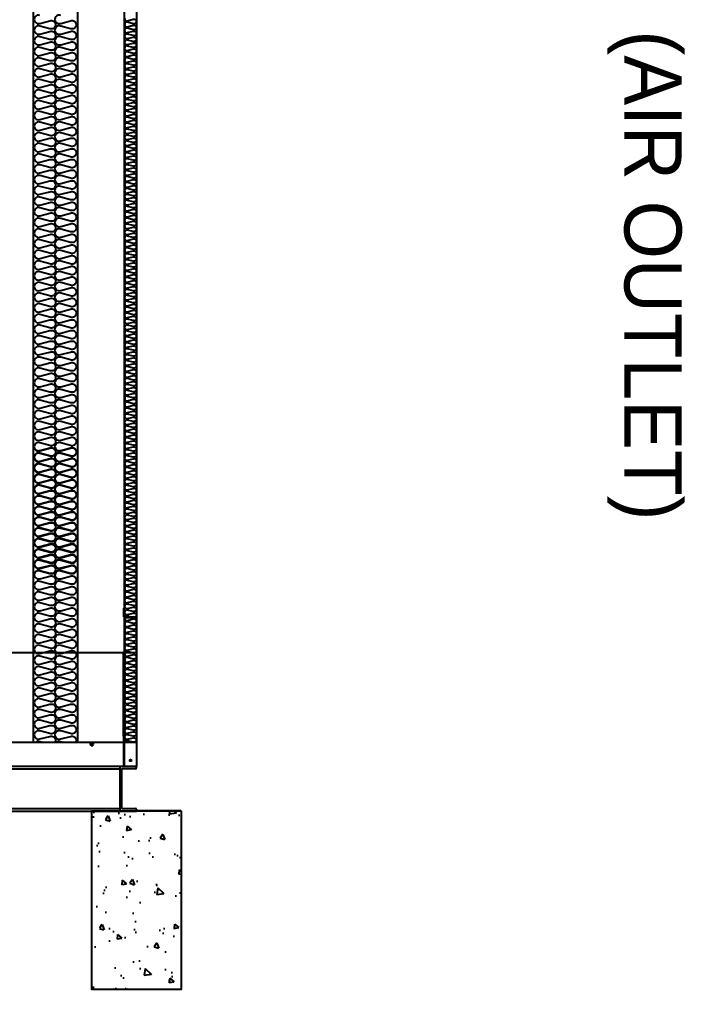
# Model space of a CAD drawing. Header units: millimetres. Extents: x 1723 to 33835, y 1764 to 24472.
# Drawn here: x 8941 to 11176, y 8821 to 12081 of the extents above; entities that cross this region are included whole.
import ezdxf
from ezdxf.enums import TextEntityAlignment as Align

# ---------------------------------------------------------------- set-up
doc = ezdxf.new("R2010")
doc.units = ezdxf.units.MM
doc.linetypes.add('CENTER', pattern=[2, 1.25, -0.25, 0.25, -0.25])
doc.linetypes.add('HIDDEN', pattern=[0.375, 0.25, -0.125])
for name, color, linetype in [('center', 1, 'CENTER'), ('SMS', 220, 'Continuous'), ('냉각탑', 4, 'Continuous'), ('냉각탑_text', 3, 'Continuous'), ('냉각탑_찬넬방진', 1, 'Continuous')]:
    doc.layers.add(name, color=color, linetype=linetype)
doc.styles.add('돋움', font='Dotum.ttf')

# ---------------------------------------------------------------- blocks, each defined once
blk = doc.blocks.new('3')
at = {"color": 7}
for p, q in [((9292.4, 13171.5), (9292.4, 9651.5)), ((9334.4, 13171.5), (9334.4, 9571.5)), ((8986.4, 13129.5), (8986.4, 9651.5)), ((9136.4, 13129.5), (9136.4, 9651.5)), ((9334.4, 9651.5), (5134.4, 9651.5))]:
    blk.add_line(p, q, dxfattribs=at)
for p, q in [((9334.4, 13171.5), (9334.4, 9571.5)), ((9292.4, 12779.5), (9292.4, 10073.5)), ((9334.4, 12779.5), (9334.4, 10073.5)), ((9290.4, 10103.5), (9290.4, 10073.5)), ((9292.4, 10073.5), (9334.4, 10073.5)), ((9292.4, 10071.5), (9334.4, 10071.5)), ((9292.4, 10071.5), (9292.4, 9571.5)), ((9334.4, 10071.5), (9334.4, 9773.5)), ((9334.4, 10071.5), (9334.4, 9571.5)), ((5178.4, 9954.5), (9334.4, 9954.5)), ((9290.4, 9673.5), (9290.4, 9954.5)), ((9290.4, 9671.5), (9290.4, 9571.5)), ((9334.4, 9571.5), (5134.4, 9571.5)), ((9334.4, 9571.5), (5178.4, 9571.5)), ((9334.4, 9571.5), (7235.4, 9571.5)), ((9334.4, 9571.5), (9292.4, 9571.5)), ((9334.4, 9571.5), (9292.4, 9571.5))]:
    blk.add_line(p, q)
at = {"ltscale": 500}
blk.add_line((9384.4, 9421.5), (9334.4, 9421.5), dxfattribs=at)
at = {"ltscale": 500, "elevation": 0}
blk.add_lwpolyline([(5134.4, 13171.5), (9334.4, 13171.5), (9334.4, 9571.5), (5134.4, 9571.5)], close=True, dxfattribs=at)
for centre, radius in [((9184.4, 9646.5), 4.5), ((9314.4, 9591.5), 3)]:
    blk.add_circle(centre, radius)
at = {"layer": 'center'}
blk.add_line((9184.4, 9655), (9184.4, 9638), dxfattribs=at)
at = {"layer": 'SMS', "color": 5, "elevation": 0}
for points in [[(9293.5, 12084.2, 0.524856), (9304.3, 12076.7), (9322.6, 12081.6, -1.449198), (9322.6, 12066.7), (9304.3, 12071.7, 0.524856), (9293.5, 12064.2, 0.524856), (9304.3, 12056.8), (9322.6, 12061.7, -1.449198), (9322.6, 12046.8), (9304.3, 12051.7, 0.524856), (9293.5, 12044.3, 0.524856), (9304.3, 12036.8), (9322.6, 12041.7, -1.449198), (9322.6, 12026.8), (9304.3, 12031.8, 0.524856), (9293.5, 12024.3, 0.524856), (9304.3, 12016.9), (9322.6, 12021.8, -1.449198), (9322.6, 12006.9), (9304.3, 12011.8, 0.524856), (9293.5, 12004.4, 0.417249), (9301.6, 11996.4)], [(9009.8, 12095, 1.449198), (9009.8, 12068.1), (9042.7, 12077, -0.524856), (9062.2, 12063.6, -0.524856), (9042.7, 12050.2), (9009.8, 12059.1, 1.449198), (9009.8, 12032.2), (9042.7, 12041.1, -0.524856), (9062.2, 12027.7, -0.524856), (9042.7, 12014.3), (9009.8, 12023.2, 1.449198), (9009.8, 11996.3), (9042.7, 12005.2, -0.524856), (9062.2, 11991.8, -0.524856), (9042.7, 11978.3), (9009.8, 11987.3, 1.449198), (9009.8, 11960.4), (9042.7, 11969.3, -0.524856), (9062.2, 11955.9, -0.524856), (9042.7, 11942.4), (9009.8, 11951.3, 1.449198), (9009.8, 11924.5), (9042.7, 11933.4, -0.524856), (9062.2, 11920, -0.524856), (9042.7, 11906.5), (9009.8, 11915.4, 1.449198), (9009.8, 11888.6), (9042.7, 11897.5, -0.524856), (9062.2, 11884, -0.524856), (9042.7, 11870.6), (9009.8, 11879.5, 1.449198), (9009.8, 11852.7), (9042.7, 11861.6, -0.524856), (9062.2, 11848.1, -0.524856), (9042.7, 11834.7), (9009.8, 11843.6, 1.449198), (9009.8, 11816.8), (9042.7, 11825.7, -0.524856), (9062.2, 11812.2, -0.524856), (9042.7, 11798.8), (9009.8, 11807.7, 1.449198), (9009.8, 11780.8), (9042.7, 11789.7, -0.524856), (9062.2, 11776.3, -0.524856), (9042.7, 11762.9), (9009.8, 11771.8, 1.449198), (9009.8, 11744.9), (9042.7, 11753.8, -0.524856), (9062.2, 11740.4, -0.524856), (9042.7, 11727), (9009.8, 11735.9, 1.449198), (9009.8, 11709), (9042.7, 11717.9, -0.524856), (9062.2, 11704.5, -0.524856), (9042.7, 11691.1), (9009.8, 11700, 1.449198), (9009.8, 11673.1), (9042.7, 11682, -0.524856), (9062.2, 11668.6, -0.524856), (9042.7, 11655.2), (9009.8, 11664.1, 1.449198), (9009.8, 11637.2), (9042.7, 11646.1, -0.524856), (9062.2, 11632.7, -0.524856), (9042.7, 11619.2), (9009.8, 11628.2, 1.449198), (9009.8, 11601.3), (9042.7, 11610.2, -0.524856), (9062.2, 11596.8, -0.524856), (9042.7, 11583.3), (9009.8, 11592.2, 1.449198), (9009.8, 11565.4), (9042.7, 11574.3, -0.524856), (9062.2, 11560.9, -0.524856), (9042.7, 11547.4), (9009.8, 11556.3, 1.449198), (9009.8, 11529.5), (9042.7, 11538.4, -0.524856), (9062.2, 11524.9, -0.524856), (9042.7, 11511.5), (9009.8, 11520.4, 1.449198), (9009.8, 11493.6), (9042.7, 11502.5, -0.524856), (9062.2, 11489, -0.524856), (9042.7, 11475.6), (9009.8, 11484.5, 1.449198), (9009.8, 11457.7), (9042.7, 11466.6, -0.524856), (9062.2, 11453.1, -0.524856), (9042.7, 11439.7), (9009.8, 11448.6, 1.449198), (9009.8, 11421.7), (9042.7, 11430.6, -0.524856), (9062.2, 11417.2, -0.524856), (9042.7, 11403.8), (9009.8, 11412.7, 1.449198), (9009.8, 11385.8), (9042.7, 11394.7, -0.524856), (9062.2, 11381.3, -0.524856), (9042.7, 11367.9), (9009.8, 11376.8, 1.449198), (9009.8, 11349.9), (9042.7, 11358.8, -0.524856), (9062.2, 11345.4, -0.524856), (9042.7, 11332), (9009.8, 11340.9, 1.449198), (9009.8, 11314), (9042.7, 11322.9, -0.524856), (9062.2, 11309.5, -0.524856), (9042.7, 11296.1), (9009.8, 11305, 1.449198), (9009.8, 11278.1), (9042.7, 11287, -0.524856), (9062.2, 11273.6, -0.417249), (9047.7, 11259.2)], [(9079.5, 12095, 1.449198), (9079.5, 12068.1), (9112.4, 12077, -0.524856), (9131.8, 12063.6, -0.524856), (9112.4, 12050.2), (9079.5, 12059.1, 1.449198), (9079.5, 12032.2), (9112.4, 12041.1, -0.524856), (9131.8, 12027.7, -0.524856), (9112.4, 12014.3), (9079.5, 12023.2, 1.449198), (9079.5, 11996.3), (9112.4, 12005.2, -0.524856), (9131.8, 11991.8, -0.524856), (9112.4, 11978.3), (9079.5, 11987.3, 1.449198), (9079.5, 11960.4), (9112.4, 11969.3, -0.524856), (9131.8, 11955.9, -0.524856), (9112.4, 11942.4), (9079.5, 11951.3, 1.449198), (9079.5, 11924.5), (9112.4, 11933.4, -0.524856), (9131.8, 11920, -0.524856), (9112.4, 11906.5), (9079.5, 11915.4, 1.449198), (9079.5, 11888.6), (9112.4, 11897.5, -0.524856), (9131.8, 11884, -0.524856), (9112.4, 11870.6), (9079.5, 11879.5, 1.449198), (9079.5, 11852.7), (9112.4, 11861.6, -0.524856), (9131.8, 11848.1, -0.524856), (9112.4, 11834.7), (9079.5, 11843.6, 1.449198), (9079.5, 11816.8), (9112.4, 11825.7, -0.524856), (9131.8, 11812.2, -0.524856), (9112.4, 11798.8), (9079.5, 11807.7, 1.449198), (9079.5, 11780.8), (9112.4, 11789.7, -0.524856), (9131.8, 11776.3, -0.524856), (9112.4, 11762.9), (9079.5, 11771.8, 1.449198), (9079.5, 11744.9), (9112.4, 11753.8, -0.524856), (9131.8, 11740.4, -0.524856), (9112.4, 11727), (9079.5, 11735.9, 1.449198), (9079.5, 11709), (9112.4, 11717.9, -0.524856), (9131.8, 11704.5, -0.524856), (9112.4, 11691.1), (9079.5, 11700, 1.449198), (9079.5, 11673.1), (9112.4, 11682, -0.524856), (9131.8, 11668.6, -0.524856), (9112.4, 11655.2), (9079.5, 11664.1, 1.449198), (9079.5, 11637.2), (9112.4, 11646.1, -0.524856), (9131.8, 11632.7, -0.524856), (9112.4, 11619.2), (9079.5, 11628.2, 1.449198), (9079.5, 11601.3), (9112.4, 11610.2, -0.524856), (9131.8, 11596.8, -0.524856), (9112.4, 11583.3), (9079.5, 11592.2, 1.449198), (9079.5, 11565.4), (9112.4, 11574.3, -0.524856), (9131.8, 11560.9, -0.524856), (9112.4, 11547.4), (9079.5, 11556.3, 1.449198), (9079.5, 11529.5), (9112.4, 11538.4, -0.524856), (9131.8, 11524.9, -0.524856), (9112.4, 11511.5), (9079.5, 11520.4, 1.449198), (9079.5, 11493.6), (9112.4, 11502.5, -0.524856), (9131.8, 11489, -0.524856), (9112.4, 11475.6), (9079.5, 11484.5, 1.449198), (9079.5, 11457.7), (9112.4, 11466.6, -0.524856), (9131.8, 11453.1, -0.524856), (9112.4, 11439.7), (9079.5, 11448.6, 1.449198), (9079.5, 11421.7), (9112.4, 11430.6, -0.524856), (9131.8, 11417.2, -0.524856), (9112.4, 11403.8), (9079.5, 11412.7, 1.449198), (9079.5, 11385.8), (9112.4, 11394.7, -0.524856), (9131.8, 11381.3, -0.524856), (9112.4, 11367.9), (9079.5, 11376.8, 1.449198), (9079.5, 11349.9), (9112.4, 11358.8, -0.524856), (9131.8, 11345.4, -0.524856), (9112.4, 11332), (9079.5, 11340.9, 1.449198), (9079.5, 11314), (9112.4, 11322.9, -0.524856), (9131.8, 11309.5, -0.524856), (9112.4, 11296.1), (9079.5, 11305, 1.449198), (9079.5, 11278.1), (9112.4, 11287, -0.524856), (9131.8, 11273.6, -0.417249), (9117.3, 11259.2)], [(9333.2, 12012.3, -0.446849), (9322.6, 12006.9), (9304.3, 12011.8, 0.524856), (9293.5, 12004.4, 0.524856), (9304.3, 11996.9), (9322.6, 12001.8, -1.449198), (9322.6, 11986.9), (9304.3, 11991.9, 0.524856), (9293.5, 11984.4, 0.524856), (9304.3, 11977), (9322.6, 11981.9, -1.449198), (9322.6, 11967), (9304.3, 11971.9, 0.524856), (9293.5, 11964.5, 0.524856), (9304.3, 11957), (9322.6, 11961.9, -1.449198), (9322.6, 11947), (9304.3, 11952, 0.524856), (9293.5, 11944.5, 0.524856), (9304.3, 11937.1), (9322.6, 11942, -1.449198), (9322.6, 11927.1), (9304.3, 11932, 0.524856), (9293.5, 11924.6, 0.524856), (9304.3, 11917.1), (9322.6, 11922, -1.449198), (9322.6, 11907.1), (9304.3, 11912.1, 0.524856), (9293.5, 11904.6, 0.524856), (9304.3, 11897.2), (9322.6, 11902.1, -1.449198), (9322.6, 11887.2), (9304.3, 11892.1, 0.524856), (9293.5, 11884.7, 0.524856), (9304.3, 11877.2), (9322.6, 11882.1, -1.449198), (9322.6, 11867.2), (9304.3, 11872.2, 0.524856), (9293.5, 11864.7, 0.524856), (9304.3, 11857.3), (9322.6, 11862.2, -1.449198), (9322.6, 11847.3), (9304.3, 11852.2, 0.524856), (9293.5, 11844.8, 0.524856), (9304.3, 11837.3), (9322.6, 11842.2, -1.449198), (9322.6, 11827.3), (9304.3, 11832.3, 0.524856), (9293.5, 11824.8, 0.524856), (9304.3, 11817.4), (9322.6, 11822.3, -1.449198), (9322.6, 11807.4), (9304.3, 11812.3, 0.524856), (9293.5, 11804.9, 0.524856), (9304.3, 11797.4), (9322.6, 11802.3, -1.449198), (9322.6, 11787.4), (9304.3, 11792.4, 0.524856), (9293.5, 11784.9, 0.524856), (9304.3, 11777.5), (9322.6, 11782.4, -1.449198), (9322.6, 11767.5), (9304.3, 11772.4, 0.524856), (9293.5, 11765, 0.524856), (9304.3, 11757.5), (9322.6, 11762.4, -1.449198), (9322.6, 11747.5), (9304.3, 11752.5, 0.524856), (9293.5, 11745, 0.524856), (9304.3, 11737.6), (9322.6, 11742.5, -1.449198), (9322.6, 11727.6), (9304.3, 11732.5, 0.524856), (9293.5, 11725.1, 0.524856), (9304.3, 11717.6), (9322.6, 11722.5, -1.449198), (9322.6, 11707.6), (9304.3, 11712.6, 0.524856), (9293.5, 11705.1, 0.524856), (9304.3, 11697.7), (9322.6, 11702.6, -1.449198), (9322.6, 11687.7), (9304.3, 11692.6, 0.524856), (9293.5, 11685.2, 0.524856), (9304.3, 11677.7), (9322.6, 11682.6, -1.449198), (9322.6, 11667.7), (9304.3, 11672.7, 0.524856), (9293.5, 11665.2, 0.524856), (9304.3, 11657.8), (9322.6, 11662.7, -1.449198), (9322.6, 11647.8), (9304.3, 11652.7, 0.524856), (9293.5, 11645.3, 0.524856), (9304.3, 11637.8), (9322.6, 11642.7, -1.449198), (9322.6, 11627.8), (9304.3, 11632.8, 0.524856), (9293.5, 11625.3, 0.524856), (9304.3, 11617.9), (9322.6, 11622.8, -1.449198), (9322.6, 11607.9), (9304.3, 11612.8, 0.524856), (9293.5, 11605.4, 0.524856), (9304.3, 11597.9), (9322.6, 11602.8, -1.449198), (9322.6, 11587.9), (9304.3, 11592.9, 0.524856), (9293.5, 11585.4, 0.524856), (9304.3, 11578), (9322.6, 11582.9, -1.449198), (9322.6, 11568), (9304.3, 11572.9, 0.524856), (9293.5, 11565.5, 0.524856), (9304.3, 11558), (9322.6, 11562.9, -1.449198), (9322.6, 11548), (9304.3, 11553, 0.524856), (9293.5, 11545.5, 0.524856), (9304.3, 11538.1), (9322.6, 11543, -1.449198), (9322.6, 11528.1), (9304.3, 11533, 0.524856), (9293.5, 11525.6, 0.524856), (9304.3, 11518.1), (9322.6, 11523, -1.449198), (9322.6, 11508.1), (9304.3, 11513.1, 0.524856), (9293.5, 11505.6, 0.524856), (9304.3, 11498.2), (9322.6, 11503.1, -1.449198), (9322.6, 11488.2), (9304.3, 11493.1, 0.524856), (9293.5, 11485.7, 0.524856), (9304.3, 11478.2), (9322.6, 11483.1, -1.449198), (9322.6, 11468.2), (9304.3, 11473.2, 0.524856), (9293.5, 11465.7, 0.524856), (9304.3, 11458.3), (9322.6, 11463.2, -1.449198), (9322.6, 11448.3), (9304.3, 11453.2, 0.524856), (9293.5, 11445.8, 0.524856), (9304.3, 11438.3), (9322.6, 11443.2, -1.449198), (9322.6, 11428.3), (9304.3, 11433.3, 0.524856), (9293.5, 11425.8, 0.417249), (9301.6, 11417.8)], [(9333.2, 11433.8, -0.446849), (9322.6, 11428.3), (9304.3, 11433.3, 0.524856), (9293.5, 11425.8, 0.524856), (9304.3, 11418.4), (9322.6, 11423.3, -1.449198), (9322.6, 11408.4), (9304.3, 11413.3, 0.524856), (9293.5, 11405.9, 0.524856), (9304.3, 11398.4), (9322.6, 11403.3, -1.449198), (9322.6, 11388.4), (9304.3, 11393.4, 0.524856), (9293.5, 11385.9, 0.524856), (9304.3, 11378.5), (9322.6, 11383.4, -1.449198), (9322.6, 11368.5), (9304.3, 11373.4, 0.524856), (9293.5, 11366, 0.524856), (9304.3, 11358.5), (9322.6, 11363.4, -1.449198), (9322.6, 11348.5), (9304.3, 11353.5, 0.524856), (9293.5, 11346, 0.524856), (9304.3, 11338.6), (9322.6, 11343.5, -1.449198), (9322.6, 11328.6), (9304.3, 11333.5, 0.524856), (9293.5, 11326.1, 0.524856), (9304.3, 11318.6), (9322.6, 11323.5, -1.449198), (9322.6, 11308.6), (9304.3, 11313.6, 0.524856), (9293.5, 11306.1, 0.524856), (9304.3, 11298.7), (9322.6, 11303.6, -1.449198), (9322.6, 11288.7), (9304.3, 11293.6, 0.524856), (9293.5, 11286.2, 0.524856), (9304.3, 11278.7), (9322.6, 11283.6, -1.449198), (9322.6, 11268.7), (9304.3, 11273.7, 0.524856), (9293.5, 11266.2, 0.524856), (9304.3, 11258.8), (9322.6, 11263.7, -1.449198), (9322.6, 11248.8), (9304.3, 11253.7, 0.524856), (9293.5, 11246.3, 0.524856), (9304.3, 11238.8), (9322.6, 11243.7, -1.449198), (9322.6, 11228.8), (9304.3, 11233.8, 0.524856), (9293.5, 11226.3, 0.524856), (9304.3, 11218.9), (9322.6, 11223.8, -1.449198), (9322.6, 11208.9), (9304.3, 11213.8, 0.524856), (9293.5, 11206.4, 0.524856), (9304.3, 11198.9), (9322.6, 11203.8, -1.449198), (9322.6, 11188.9), (9304.3, 11193.9, 0.524856), (9293.5, 11186.4, 0.524856), (9304.3, 11179), (9322.6, 11183.9, -1.449198), (9322.6, 11169), (9304.3, 11173.9, 0.524856), (9293.5, 11166.5, 0.524856), (9304.3, 11159), (9322.6, 11163.9, -1.449198), (9322.6, 11149), (9304.3, 11154, 0.524856), (9293.5, 11146.5, 0.524856), (9304.3, 11139.1), (9322.6, 11144, -1.449198), (9322.6, 11129.1), (9304.3, 11134, 0.524856), (9293.5, 11126.6, 0.524856), (9304.3, 11119.1), (9322.6, 11124, -1.449198), (9322.6, 11109.1), (9304.3, 11114.1, 0.524856), (9293.5, 11106.6, 0.524856), (9304.3, 11099.2), (9322.6, 11104.1, -1.449198), (9322.6, 11089.2), (9304.3, 11094.1, 0.524856), (9293.5, 11086.7, 0.524856), (9304.3, 11079.2), (9322.6, 11084.1, -1.449198), (9322.6, 11069.2), (9304.3, 11074.2, 0.524856), (9293.5, 11066.7, 0.524856), (9304.3, 11059.3), (9322.6, 11064.2, -1.449198), (9322.6, 11049.3), (9304.3, 11054.2, 0.524856), (9293.5, 11046.8, 0.524856), (9304.3, 11039.3), (9322.6, 11044.2, -1.449198), (9322.6, 11029.3), (9304.3, 11034.3, 0.524856), (9293.5, 11026.8, 0.524856), (9304.3, 11019.4), (9322.6, 11024.3, -1.449198), (9322.6, 11009.4), (9304.3, 11014.3, 0.524856), (9293.5, 11006.9, 0.524856), (9304.3, 10999.4), (9322.6, 11004.3, -1.449198), (9322.6, 10989.4), (9304.3, 10994.4, 0.524856), (9293.5, 10986.9, 0.524856), (9304.3, 10979.5), (9322.6, 10984.4, -1.449198), (9322.6, 10969.5), (9304.3, 10974.4, 0.524856), (9293.5, 10967, 0.524856), (9304.3, 10959.5), (9322.6, 10964.4, -1.449198), (9322.6, 10949.5), (9304.3, 10954.5, 0.524856), (9293.5, 10947, 0.524856), (9304.3, 10939.6), (9322.6, 10944.5, -1.449198), (9322.6, 10929.6), (9304.3, 10934.5, 0.524856), (9293.5, 10927.1, 0.524856), (9304.3, 10919.6), (9322.6, 10924.5, -1.449198), (9322.6, 10909.6), (9304.3, 10914.6, 0.524856), (9293.5, 10907.1, 0.524856), (9304.3, 10899.7), (9322.6, 10904.6, -1.449198), (9322.6, 10889.7), (9304.3, 10894.6, 0.524856), (9293.5, 10887.2, 0.524856), (9304.3, 10879.7), (9322.6, 10884.6, -1.449198), (9322.6, 10869.7), (9304.3, 10874.7, 0.524856), (9293.5, 10867.2, 0.524856), (9304.3, 10859.8), (9322.6, 10864.7, -1.449198), (9322.6, 10849.8), (9304.3, 10854.7, 0.524856), (9293.5, 10847.3, 0.417249), (9301.6, 10839.3)], [(8990.8, 11287.9, 0.446849), (9009.8, 11278.1), (9042.7, 11287, -0.524856), (9062.2, 11273.6, -0.524856), (9042.7, 11260.1), (9009.8, 11269.1, 1.449198), (9009.8, 11242.2), (9042.7, 11251.1, -0.524856), (9062.2, 11237.7, -0.524856), (9042.7, 11224.2), (9009.8, 11233.1, 1.449198), (9009.8, 11206.3), (9042.7, 11215.2, -0.524856), (9062.2, 11201.8, -0.524856), (9042.7, 11188.3), (9009.8, 11197.2, 1.449198), (9009.8, 11170.4), (9042.7, 11179.3, -0.524856), (9062.2, 11165.8, -0.524856), (9042.7, 11152.4), (9009.8, 11161.3, 1.449198), (9009.8, 11134.5), (9042.7, 11143.4, -0.524856), (9062.2, 11129.9, -0.524856), (9042.7, 11116.5), (9009.8, 11125.4, 1.449198), (9009.8, 11098.6), (9042.7, 11107.5, -0.524856), (9062.2, 11094, -0.524856), (9042.7, 11080.6), (9009.8, 11089.5, 1.449198), (9009.8, 11062.6), (9042.7, 11071.5, -0.524856), (9062.2, 11058.1, -0.524856), (9042.7, 11044.7), (9009.8, 11053.6, 1.449198), (9009.8, 11026.7), (9042.7, 11035.6, -0.524856), (9062.2, 11022.2, -0.524856), (9042.7, 11008.8), (9009.8, 11017.7, 1.449198), (9009.8, 10990.8), (9042.7, 10999.7, -0.524856), (9062.2, 10986.3, -0.524856), (9042.7, 10972.9), (9009.8, 10981.8, 1.449198), (9009.8, 10954.9), (9042.7, 10963.8, -0.524856), (9062.2, 10950.4, -0.524856), (9042.7, 10937), (9009.8, 10945.9, 1.449198), (9009.8, 10919), (9042.7, 10927.9, -0.524856), (9062.2, 10914.5, -0.524856), (9042.7, 10901), (9009.8, 10910, 1.449198), (9009.8, 10883.1), (9042.7, 10892, -0.524856), (9062.2, 10878.6, -0.524856), (9042.7, 10865.1), (9009.8, 10874, 1.449198), (9009.8, 10847.2), (9042.7, 10856.1, -0.524856), (9062.2, 10842.7, -0.524856), (9042.7, 10829.2), (9009.8, 10838.1, 1.449198), (9009.8, 10811.3), (9042.7, 10820.2, -0.524856), (9062.2, 10806.7, -0.524856), (9042.7, 10793.3), (9009.8, 10802.2, 1.449198), (9009.8, 10775.4), (9042.7, 10784.3, -0.524856), (9062.2, 10770.8, -0.524856), (9042.7, 10757.4), (9009.8, 10766.3, 1.449198), (9009.8, 10739.5), (9042.7, 10748.4, -0.524856), (9062.2, 10734.9, -0.524856), (9042.7, 10721.5), (9009.8, 10730.4, 1.449198), (9009.8, 10703.5), (9042.7, 10712.4, -0.524856), (9062.2, 10699, -0.524856), (9042.7, 10685.6), (9009.8, 10694.5, 1.449198), (9009.8, 10667.6), (9042.7, 10676.5, -0.524856), (9062.2, 10663.1, -0.524856), (9042.7, 10649.7), (9009.8, 10658.6, 1.449198), (9009.8, 10631.7), (9042.7, 10640.6, -0.524856), (9062.2, 10627.2, -0.524856), (9042.7, 10613.8), (9009.8, 10622.7, 1.449198), (9009.8, 10595.8), (9042.7, 10604.7, -0.524856), (9062.2, 10591.3, -0.524856), (9042.7, 10577.9), (9009.8, 10586.8, 1.449198), (9009.8, 10559.9), (9042.7, 10568.8, -0.524856), (9062.2, 10555.4, -0.524856), (9042.7, 10541.9), (9009.8, 10550.9, 1.449198), (9009.8, 10524), (9042.7, 10532.9, -0.524856), (9062.2, 10519.5, -0.524856), (9042.7, 10506), (9009.8, 10514.9, 1.449198), (9009.8, 10488.1), (9042.7, 10497, -0.524856), (9062.2, 10483.6, -0.524856), (9042.7, 10470.1), (9009.8, 10479, 1.449198), (9009.8, 10452.2), (9042.7, 10461.1, -0.524856), (9062.2, 10447.6, -0.524856), (9042.7, 10434.2), (9009.8, 10443.1, 1.449198), (9009.8, 10416.3), (9042.7, 10425.2, -0.524856), (9062.2, 10411.7, -0.524856), (9042.7, 10398.3), (9009.8, 10407.2, 1.449198), (9009.8, 10380.4), (9042.7, 10389.3, -0.524856), (9062.2, 10375.8, -0.524856), (9042.7, 10362.4), (9009.8, 10371.3, 1.449198), (9009.8, 10344.4), (9042.7, 10353.3, -0.524856), (9062.2, 10339.9, -0.524856), (9042.7, 10326.5), (9009.8, 10335.4, 1.449198), (9009.8, 10308.5), (9042.7, 10317.4, -0.524856), (9062.2, 10304, -0.524856), (9042.7, 10290.6), (9009.8, 10299.5, 1.449198), (9009.8, 10272.6), (9042.7, 10281.5, -0.524856), (9062.2, 10268.1, -0.524856), (9042.7, 10254.7), (9009.8, 10263.6, 0.440524), (8990.9, 10254, 0.440524)], [(9060.5, 11287.9, 0.446849), (9079.5, 11278.1), (9112.4, 11287, -0.524856), (9131.8, 11273.6, -0.524856), (9112.4, 11260.1), (9079.5, 11269.1, 1.449198), (9079.5, 11242.2), (9112.4, 11251.1, -0.524856), (9131.8, 11237.7, -0.524856), (9112.4, 11224.2), (9079.5, 11233.1, 1.449198), (9079.5, 11206.3), (9112.4, 11215.2, -0.524856), (9131.8, 11201.8, -0.524856), (9112.4, 11188.3), (9079.5, 11197.2, 1.449198), (9079.5, 11170.4), (9112.4, 11179.3, -0.524856), (9131.8, 11165.8, -0.524856), (9112.4, 11152.4), (9079.5, 11161.3, 1.449198), (9079.5, 11134.5), (9112.4, 11143.4, -0.524856), (9131.8, 11129.9, -0.524856), (9112.4, 11116.5), (9079.5, 11125.4, 1.449198), (9079.5, 11098.6), (9112.4, 11107.5, -0.524856), (9131.8, 11094, -0.524856), (9112.4, 11080.6), (9079.5, 11089.5, 1.449198), (9079.5, 11062.6), (9112.4, 11071.5, -0.524856), (9131.8, 11058.1, -0.524856), (9112.4, 11044.7), (9079.5, 11053.6, 1.449198), (9079.5, 11026.7), (9112.4, 11035.6, -0.524856), (9131.8, 11022.2, -0.524856), (9112.4, 11008.8), (9079.5, 11017.7, 1.449198), (9079.5, 10990.8), (9112.4, 10999.7, -0.524856), (9131.8, 10986.3, -0.524856), (9112.4, 10972.9), (9079.5, 10981.8, 1.449198), (9079.5, 10954.9), (9112.4, 10963.8, -0.524856), (9131.8, 10950.4, -0.524856), (9112.4, 10937), (9079.5, 10945.9, 1.449198), (9079.5, 10919), (9112.4, 10927.9, -0.524856), (9131.8, 10914.5, -0.524856), (9112.4, 10901), (9079.5, 10910, 1.449198), (9079.5, 10883.1), (9112.4, 10892, -0.524856), (9131.8, 10878.6, -0.524856), (9112.4, 10865.1), (9079.5, 10874, 1.449198), (9079.5, 10847.2), (9112.4, 10856.1, -0.524856), (9131.8, 10842.7, -0.524856), (9112.4, 10829.2), (9079.5, 10838.1, 1.449198), (9079.5, 10811.3), (9112.4, 10820.2, -0.524856), (9131.8, 10806.7, -0.524856), (9112.4, 10793.3), (9079.5, 10802.2, 1.449198), (9079.5, 10775.4), (9112.4, 10784.3, -0.524856), (9131.8, 10770.8, -0.524856), (9112.4, 10757.4), (9079.5, 10766.3, 1.449198), (9079.5, 10739.5), (9112.4, 10748.4, -0.524856), (9131.8, 10734.9, -0.524856), (9112.4, 10721.5), (9079.5, 10730.4, 1.449198), (9079.5, 10703.5), (9112.4, 10712.4, -0.524856), (9131.8, 10699, -0.524856), (9112.4, 10685.6), (9079.5, 10694.5, 1.449198), (9079.5, 10667.6), (9112.4, 10676.5, -0.524856), (9131.8, 10663.1, -0.524856), (9112.4, 10649.7), (9079.5, 10658.6, 1.449198), (9079.5, 10631.7), (9112.4, 10640.6, -0.524856), (9131.8, 10627.2, -0.524856), (9112.4, 10613.8), (9079.5, 10622.7, 1.449198), (9079.5, 10595.8), (9112.4, 10604.7, -0.524856), (9131.8, 10591.3, -0.524856), (9112.4, 10577.9), (9079.5, 10586.8, 1.449198), (9079.5, 10559.9), (9112.4, 10568.8, -0.524856), (9131.8, 10555.4, -0.524856), (9112.4, 10541.9), (9079.5, 10550.9, 1.449198), (9079.5, 10524), (9112.4, 10532.9, -0.524856), (9131.8, 10519.5, -0.524856), (9112.4, 10506), (9079.5, 10514.9, 1.449198), (9079.5, 10488.1), (9112.4, 10497, -0.524856), (9131.8, 10483.6, -0.524856), (9112.4, 10470.1), (9079.5, 10479, 1.449198), (9079.5, 10452.2), (9112.4, 10461.1, -0.524856), (9131.8, 10447.6, -0.524856), (9112.4, 10434.2), (9079.5, 10443.1, 1.449198), (9079.5, 10416.3), (9112.4, 10425.2, -0.524856), (9131.8, 10411.7, -0.524856), (9112.4, 10398.3), (9079.5, 10407.2, 1.449198), (9079.5, 10380.4), (9112.4, 10389.3, -0.524856), (9131.8, 10375.8, -0.524856), (9112.4, 10362.4), (9079.5, 10371.3, 1.449198), (9079.5, 10344.4), (9112.4, 10353.3, -0.524856), (9131.8, 10339.9, -0.524856), (9112.4, 10326.5), (9079.5, 10335.4, 1.449198), (9079.5, 10308.5), (9112.4, 10317.4, -0.524856), (9131.8, 10304, -0.524856), (9112.4, 10290.6), (9079.5, 10299.5, 1.449198), (9079.5, 10272.6), (9112.4, 10281.5, -0.524856), (9131.8, 10268.1, -0.524856), (9112.4, 10254.7), (9079.5, 10263.6, 0.440524), (9060.5, 10254, 0.440524)], [(9333.2, 10855.2, -0.446849), (9322.6, 10849.8), (9304.3, 10854.7, 0.524856), (9293.5, 10847.3, 0.524856), (9304.3, 10839.8), (9322.6, 10844.7, -1.449198), (9322.6, 10829.8), (9304.3, 10834.8, 0.524856), (9293.5, 10827.3, 0.524856), (9304.3, 10819.9), (9322.6, 10824.8, -1.449198), (9322.6, 10809.9), (9304.3, 10814.8, 0.524856), (9293.5, 10807.4, 0.524856), (9304.3, 10799.9), (9322.6, 10804.8, -1.449198), (9322.6, 10789.9), (9304.3, 10794.9, 0.524856), (9293.5, 10787.4, 0.524856), (9304.3, 10780), (9322.6, 10784.9, -1.449198), (9322.6, 10770), (9304.3, 10774.9, 0.524856), (9293.5, 10767.5, 0.524856), (9304.3, 10760), (9322.6, 10764.9, -1.449198), (9322.6, 10750), (9304.3, 10755, 0.524856), (9293.5, 10747.5, 0.524856), (9304.3, 10740.1), (9322.6, 10745, -1.449198), (9322.6, 10730.1), (9304.3, 10735, 0.524856), (9293.5, 10727.6, 0.524856), (9304.3, 10720.1), (9322.6, 10725, -1.449198), (9322.6, 10710.1), (9304.3, 10715.1, 0.524856), (9293.5, 10707.6, 0.524856), (9304.3, 10700.2), (9322.6, 10705.1, -1.449198), (9322.6, 10690.2), (9304.3, 10695.1, 0.524856), (9293.5, 10687.7, 0.524856), (9304.3, 10680.2), (9322.6, 10685.1, -1.449198), (9322.6, 10670.2), (9304.3, 10675.2, 0.524856), (9293.5, 10667.7, 0.524856), (9304.3, 10660.3), (9322.6, 10665.2, -1.449198), (9322.6, 10650.3), (9304.3, 10655.2, 0.524856), (9293.5, 10647.8, 0.524856), (9304.3, 10640.3), (9322.6, 10645.2, -1.449198), (9322.6, 10630.3), (9304.3, 10635.3, 0.524856), (9293.5, 10627.8, 0.524856), (9304.3, 10620.4), (9322.6, 10625.3, -1.449198), (9322.6, 10610.4), (9304.3, 10615.3, 0.524856), (9293.5, 10607.9, 0.524856), (9304.3, 10600.4), (9322.6, 10605.3, -1.449198), (9322.6, 10590.4), (9304.3, 10595.4, 0.524856), (9293.5, 10587.9, 0.524856), (9304.3, 10580.5), (9322.6, 10585.4, -1.449198), (9322.6, 10570.5), (9304.3, 10575.4, 0.524856), (9293.5, 10568, 0.524856), (9304.3, 10560.5), (9322.6, 10565.4, -1.449198), (9322.6, 10550.5), (9304.3, 10555.5, 0.524856), (9293.5, 10548, 0.524856), (9304.3, 10540.6), (9322.6, 10545.5, -1.449198), (9322.6, 10530.6), (9304.3, 10535.5, 0.524856), (9293.5, 10528.1, 0.524856), (9304.3, 10520.6), (9322.6, 10525.5, -1.449198), (9322.6, 10510.6), (9304.3, 10515.6, 0.524856), (9293.5, 10508.1, 0.524856), (9304.3, 10500.7), (9322.6, 10505.6, -1.449198), (9322.6, 10490.7), (9304.3, 10495.6, 0.524856), (9293.5, 10488.2, 0.524856), (9304.3, 10480.7), (9322.6, 10485.6, -1.449198), (9322.6, 10470.7), (9304.3, 10475.7, 0.524856), (9293.5, 10468.2, 0.524856), (9304.3, 10460.8), (9322.6, 10465.7, -1.449198), (9322.6, 10450.8), (9304.3, 10455.7, 0.524856), (9293.5, 10448.3, 0.524856), (9304.3, 10440.8), (9322.6, 10445.7, -1.449198), (9322.6, 10430.8), (9304.3, 10435.8, 0.524856), (9293.5, 10428.3, 0.524856), (9304.3, 10420.9), (9322.6, 10425.8, -1.449198), (9322.6, 10410.9), (9304.3, 10415.8, 0.524856), (9293.5, 10408.4, 0.524856), (9304.3, 10400.9), (9322.6, 10405.8, -1.449198), (9322.6, 10390.9), (9304.3, 10395.9, 0.524856), (9293.5, 10388.4, 0.524856), (9304.3, 10381), (9322.6, 10385.9, -1.449198), (9322.6, 10371), (9304.3, 10375.9, 0.524856), (9293.5, 10368.5, 0.524856), (9304.3, 10361), (9322.6, 10365.9, -1.449198), (9322.6, 10351), (9304.3, 10356, 0.524856), (9293.5, 10348.5, 0.524856), (9304.3, 10341.1), (9322.6, 10346, -1.449198), (9322.6, 10331.1), (9304.3, 10336, 0.524856), (9293.5, 10328.6, 0.524856), (9304.3, 10321.1), (9322.6, 10326, -1.449198), (9322.6, 10311.1), (9304.3, 10316.1, 0.524856), (9293.5, 10308.6, 0.524856), (9304.3, 10301.2), (9322.6, 10306.1, -1.449198), (9322.6, 10291.2), (9304.3, 10296.1, 0.524856), (9293.5, 10288.7, 0.524856), (9304.3, 10281.2), (9322.6, 10286.1, -1.449198), (9322.6, 10271.2), (9304.3, 10276.2, 0.524856), (9293.5, 10268.7, 0.417249), (9301.6, 10260.7)], [(8990.8, 10642.9, 0.446849), (9009.8, 10633.1), (9042.7, 10642, -0.524856), (9062.2, 10628.6, -0.524856), (9042.7, 10615.1), (9009.8, 10624.1, 1.449198), (9009.8, 10597.2), (9042.7, 10606.1, -0.524856), (9062.2, 10592.7, -0.524856), (9042.7, 10579.2), (9009.8, 10588.1, 1.449198), (9009.8, 10561.3), (9042.7, 10570.2, -0.524856), (9062.2, 10556.8, -0.524856), (9042.7, 10543.3), (9009.8, 10552.2, 1.449198), (9009.8, 10525.4), (9042.7, 10534.3, -0.524856), (9062.2, 10520.8, -0.524856), (9042.7, 10507.4), (9009.8, 10516.3, 1.449198), (9009.8, 10489.5), (9042.7, 10498.4, -0.524856), (9062.2, 10484.9, -0.524856), (9042.7, 10471.5), (9009.8, 10480.4, 1.449198), (9009.8, 10453.6), (9042.7, 10462.5, -0.524856), (9062.2, 10449, -0.524856), (9042.7, 10435.6), (9009.8, 10444.5, 1.449198), (9009.8, 10417.6), (9042.7, 10426.5, -0.524856), (9062.2, 10413.1, -0.524856), (9042.7, 10399.7), (9009.8, 10408.6, 1.449198), (9009.8, 10381.7), (9042.7, 10390.6, -0.524856), (9062.2, 10377.2, -0.524856), (9042.7, 10363.8), (9009.8, 10372.7, 1.449198), (9009.8, 10345.8), (9042.7, 10354.7, -0.524856), (9062.2, 10341.3, -0.524856), (9042.7, 10327.9), (9009.8, 10336.8, 1.449198), (9009.8, 10309.9), (9042.7, 10318.8, -0.524856), (9062.2, 10305.4, -0.524856), (9042.7, 10292), (9009.8, 10300.9, 1.449198), (9009.8, 10274), (9042.7, 10282.9, -0.524856), (9062.2, 10269.5, -0.524856), (9042.7, 10256), (9009.8, 10265, 1.449198), (9009.8, 10238.1), (9042.7, 10247, -0.524856), (9062.2, 10233.6, -0.524856), (9042.7, 10220.1), (9009.8, 10229, 1.449198), (9009.8, 10202.2), (9042.7, 10211.1, -0.524856), (9062.2, 10197.7, -0.524856), (9042.7, 10184.2), (9009.8, 10193.1, 1.449198), (9009.8, 10166.3), (9042.7, 10175.2, -0.524856), (9062.2, 10161.7, -0.524856), (9042.7, 10148.3), (9009.8, 10157.2, 1.449198), (9009.8, 10130.4), (9042.7, 10139.3, -0.524856), (9062.2, 10125.8, -0.524856), (9042.7, 10112.4), (9009.8, 10121.3, 1.449198), (9009.8, 10094.5), (9042.7, 10103.4, -0.524856), (9062.2, 10089.9, -0.524856), (9042.7, 10076.5), (9009.8, 10085.4, 1.449198), (9009.8, 10058.5), (9042.7, 10067.4, -0.524856), (9062.2, 10054, -0.524856), (9042.7, 10040.6), (9009.8, 10049.5, 1.449198), (9009.8, 10022.6), (9042.7, 10031.5, -0.524856), (9062.2, 10018.1, -0.524856), (9042.7, 10004.7), (9009.8, 10013.6, 1.449198), (9009.8, 9986.7), (9042.7, 9995.6, -0.524856), (9062.2, 9982.2, -0.524856), (9042.7, 9968.8), (9009.8, 9977.7, 1.449198), (9009.8, 9950.8), (9042.7, 9959.7, -0.524856), (9062.2, 9946.3, -0.524856), (9042.7, 9932.9), (9009.8, 9941.8, 1.449198), (9009.8, 9914.9), (9042.7, 9923.8, -0.524856), (9062.2, 9910.4, -0.524856), (9042.7, 9896.9), (9009.8, 9905.9, 1.449198), (9009.8, 9879), (9042.7, 9887.9, -0.524856), (9062.2, 9874.5, -0.524856), (9042.7, 9861), (9009.8, 9869.9, 1.449198), (9009.8, 9843.1), (9042.7, 9852, -0.524856), (9062.2, 9838.6, -0.524856), (9042.7, 9825.1), (9009.8, 9834, 1.449198), (9009.8, 9807.2), (9042.7, 9816.1, -0.524856), (9062.2, 9802.6, -0.524856), (9042.7, 9789.2), (9009.8, 9798.1, 1.449198), (9009.8, 9771.3), (9042.7, 9780.2, -0.524856), (9062.2, 9766.7, -0.524856), (9042.7, 9753.3), (9009.8, 9762.2, 1.449198), (9009.8, 9735.4), (9042.7, 9744.3, -0.524856), (9062.2, 9730.8, -0.524856), (9042.7, 9717.4), (9009.8, 9726.3, 1.449198), (9009.8, 9699.4), (9042.7, 9708.3, -0.524856), (9062.2, 9694.9, -0.524856), (9042.7, 9681.5), (9009.8, 9690.4, 1.449198), (9009.8, 9663.5), (9042.7, 9672.4, -0.524856), (9062.2, 9659, -0.1385), (9060.1, 9651.5, -0.1385)], [(9060.5, 10642.9, 0.446849), (9079.5, 10633.1), (9112.4, 10642, -0.524856), (9131.8, 10628.6, -0.524856), (9112.4, 10615.1), (9079.5, 10624.1, 1.449198), (9079.5, 10597.2), (9112.4, 10606.1, -0.524856), (9131.8, 10592.7, -0.524856), (9112.4, 10579.2), (9079.5, 10588.1, 1.449198), (9079.5, 10561.3), (9112.4, 10570.2, -0.524856), (9131.8, 10556.8, -0.524856), (9112.4, 10543.3), (9079.5, 10552.2, 1.449198), (9079.5, 10525.4), (9112.4, 10534.3, -0.524856), (9131.8, 10520.8, -0.524856), (9112.4, 10507.4), (9079.5, 10516.3, 1.449198), (9079.5, 10489.5), (9112.4, 10498.4, -0.524856), (9131.8, 10484.9, -0.524856), (9112.4, 10471.5), (9079.5, 10480.4, 1.449198), (9079.5, 10453.6), (9112.4, 10462.5, -0.524856), (9131.8, 10449, -0.524856), (9112.4, 10435.6), (9079.5, 10444.5, 1.449198), (9079.5, 10417.6), (9112.4, 10426.5, -0.524856), (9131.8, 10413.1, -0.524856), (9112.4, 10399.7), (9079.5, 10408.6, 1.449198), (9079.5, 10381.7), (9112.4, 10390.6, -0.524856), (9131.8, 10377.2, -0.524856), (9112.4, 10363.8), (9079.5, 10372.7, 1.449198), (9079.5, 10345.8), (9112.4, 10354.7, -0.524856), (9131.8, 10341.3, -0.524856), (9112.4, 10327.9), (9079.5, 10336.8, 1.449198), (9079.5, 10309.9), (9112.4, 10318.8, -0.524856), (9131.8, 10305.4, -0.524856), (9112.4, 10292), (9079.5, 10300.9, 1.449198), (9079.5, 10274), (9112.4, 10282.9, -0.524856), (9131.8, 10269.5, -0.524856), (9112.4, 10256), (9079.5, 10265, 1.449198), (9079.5, 10238.1), (9112.4, 10247, -0.524856), (9131.8, 10233.6, -0.524856), (9112.4, 10220.1), (9079.5, 10229, 1.449198), (9079.5, 10202.2), (9112.4, 10211.1, -0.524856), (9131.8, 10197.7, -0.524856), (9112.4, 10184.2), (9079.5, 10193.1, 1.449198), (9079.5, 10166.3), (9112.4, 10175.2, -0.524856), (9131.8, 10161.7, -0.524856), (9112.4, 10148.3), (9079.5, 10157.2, 1.449198), (9079.5, 10130.4), (9112.4, 10139.3, -0.524856), (9131.8, 10125.8, -0.524856), (9112.4, 10112.4), (9079.5, 10121.3, 1.449198), (9079.5, 10094.5), (9112.4, 10103.4, -0.524856), (9131.8, 10089.9, -0.524856), (9112.4, 10076.5), (9079.5, 10085.4, 1.449198), (9079.5, 10058.5), (9112.4, 10067.4, -0.524856), (9131.8, 10054, -0.524856), (9112.4, 10040.6), (9079.5, 10049.5, 1.449198), (9079.5, 10022.6), (9112.4, 10031.5, -0.524856), (9131.8, 10018.1, -0.524856), (9112.4, 10004.7), (9079.5, 10013.6, 1.449198), (9079.5, 9986.7), (9112.4, 9995.6, -0.524856), (9131.8, 9982.2, -0.524856), (9112.4, 9968.8), (9079.5, 9977.7, 1.449198), (9079.5, 9950.8), (9112.4, 9959.7, -0.524856), (9131.8, 9946.3, -0.524856), (9112.4, 9932.9), (9079.5, 9941.8, 1.449198), (9079.5, 9914.9), (9112.4, 9923.8, -0.524856), (9131.8, 9910.4, -0.524856), (9112.4, 9896.9), (9079.5, 9905.9, 1.449198), (9079.5, 9879), (9112.4, 9887.9, -0.524856), (9131.8, 9874.5, -0.524856), (9112.4, 9861), (9079.5, 9869.9, 1.449198), (9079.5, 9843.1), (9112.4, 9852, -0.524856), (9131.8, 9838.6, -0.524856), (9112.4, 9825.1), (9079.5, 9834, 1.449198), (9079.5, 9807.2), (9112.4, 9816.1, -0.524856), (9131.8, 9802.6, -0.524856), (9112.4, 9789.2), (9079.5, 9798.1, 1.449198), (9079.5, 9771.3), (9112.4, 9780.2, -0.524856), (9131.8, 9766.7, -0.524856), (9112.4, 9753.3), (9079.5, 9762.2, 1.449198), (9079.5, 9735.4), (9112.4, 9744.3, -0.524856), (9131.8, 9730.8, -0.524856), (9112.4, 9717.4), (9079.5, 9726.3, 1.449198), (9079.5, 9699.4), (9112.4, 9708.3, -0.524856), (9131.8, 9694.9, -0.524856), (9112.4, 9681.5), (9079.5, 9690.4, 1.449198), (9079.5, 9663.5), (9112.4, 9672.4, -0.524856), (9131.8, 9659, -0.1385), (9129.7, 9651.5, -0.1385)], [(9333.2, 10276.7, -0.446849), (9322.6, 10271.2), (9304.3, 10276.2, 0.524856), (9293.5, 10268.7, 0.524856), (9304.3, 10261.3), (9322.6, 10266.2, -1.449198), (9322.6, 10251.3), (9304.3, 10256.2, 0.524856), (9293.5, 10248.8, 0.524856), (9304.3, 10241.3), (9322.6, 10246.2, -1.449198), (9322.6, 10231.3), (9304.3, 10236.3, 0.524856), (9293.5, 10228.8, 0.524856), (9304.3, 10221.4), (9322.6, 10226.3, -1.449198), (9322.6, 10211.4), (9304.3, 10216.3, 0.524856), (9293.5, 10208.9, 0.524856), (9304.3, 10201.4), (9322.6, 10206.3, -1.449198), (9322.6, 10191.4), (9304.3, 10196.4, 0.524856), (9293.5, 10188.9, 0.524856), (9304.3, 10181.5), (9322.6, 10186.4, -1.449198), (9322.6, 10171.5), (9304.3, 10176.4, 0.524856), (9293.5, 10169, 0.524856), (9304.3, 10161.5), (9322.6, 10166.4, -1.449198), (9322.6, 10151.5), (9304.3, 10156.5, 0.524856), (9293.5, 10149, 0.524856), (9304.3, 10141.6), (9322.6, 10146.5, -1.449198), (9322.6, 10131.6), (9304.3, 10136.5, 0.524856), (9293.5, 10129.1, 0.524856), (9304.3, 10121.6), (9322.6, 10126.5, -1.449198), (9322.6, 10111.6), (9304.3, 10116.6, 0.524856), (9293.5, 10109.1, 0.524856), (9304.3, 10101.7), (9322.6, 10106.6, -1.449198), (9322.6, 10091.7), (9304.3, 10096.6, 0.524856), (9293.5, 10089.2, 0.524856), (9304.3, 10081.7), (9322.6, 10086.6, -1.449198), (9322.6, 10071.7), (9304.3, 10076.7, 0.524856), (9293.5, 10069.2, 0.524856), (9304.3, 10061.8), (9322.6, 10066.7, -1.449198), (9322.6, 10051.8), (9304.3, 10056.7, 0.524856), (9293.5, 10049.3, 0.524856), (9304.3, 10041.8), (9322.6, 10046.7, -1.449198), (9322.6, 10031.8), (9304.3, 10036.8, 0.524856), (9293.5, 10029.3, 0.524856), (9304.3, 10021.9), (9322.6, 10026.8, -1.449198), (9322.6, 10011.9), (9304.3, 10016.8, 0.524856), (9293.5, 10009.4, 0.524856), (9304.3, 10001.9), (9322.6, 10006.8, -1.449198), (9322.6, 9991.9), (9304.3, 9996.9, 0.524856), (9293.5, 9989.4, 0.524856), (9304.3, 9982), (9322.6, 9986.9, -1.449198), (9322.6, 9972), (9304.3, 9976.9, 0.524856), (9293.5, 9969.5, 0.524856), (9304.3, 9962), (9322.6, 9966.9, -1.449198), (9322.6, 9952), (9304.3, 9957, 0.524856), (9293.5, 9949.5, 0.524856), (9304.3, 9942.1), (9322.6, 9947, -1.449198), (9322.6, 9932.1), (9304.3, 9937, 0.524856), (9293.5, 9929.6, 0.524856), (9304.3, 9922.1), (9322.6, 9927, -1.449198), (9322.6, 9912.1), (9304.3, 9917.1, 0.524856), (9293.5, 9909.6, 0.524856), (9304.3, 9902.2), (9322.6, 9907.1, -1.449198), (9322.6, 9892.2), (9304.3, 9897.1, 0.524856), (9293.5, 9889.7, 0.524856), (9304.3, 9882.2), (9322.6, 9887.1, -1.449198), (9322.6, 9872.2), (9304.3, 9877.2, 0.524856), (9293.5, 9869.7, 0.524856), (9304.3, 9862.3), (9322.6, 9867.2, -1.449198), (9322.6, 9852.3), (9304.3, 9857.2, 0.524856), (9293.5, 9849.8, 0.524856), (9304.3, 9842.3), (9322.6, 9847.2, -1.449198), (9322.6, 9832.3), (9304.3, 9837.3, 0.524856), (9293.5, 9829.8, 0.524856), (9304.3, 9822.4), (9322.6, 9827.3, -1.449198), (9322.6, 9812.4), (9304.3, 9817.3, 0.524856), (9293.5, 9809.9, 0.524856), (9304.3, 9802.4), (9322.6, 9807.3, -1.449198), (9322.6, 9792.4), (9304.3, 9797.4, 0.524856), (9293.5, 9789.9, 0.524856), (9304.3, 9782.5), (9322.6, 9787.4, -1.449198), (9322.6, 9772.5), (9304.3, 9777.4, 0.524856), (9293.5, 9770, 0.524856), (9304.3, 9762.5), (9322.6, 9767.4, -1.449198), (9322.6, 9752.5), (9304.3, 9757.5, 0.524856), (9293.5, 9750, 0.524856), (9304.3, 9742.6), (9322.6, 9747.5, -1.449198), (9322.6, 9732.6), (9304.3, 9737.5, 0.524856), (9293.5, 9730.1, 0.524856), (9304.3, 9722.6), (9322.6, 9727.5, -1.449198), (9322.6, 9712.6), (9304.3, 9717.6, 0.524856), (9293.5, 9710.1, 0.524856), (9304.3, 9702.7), (9322.6, 9707.6, -1.449198), (9322.6, 9692.7), (9304.3, 9697.6, 0.524856), (9293.5, 9690.2, 0.417249), (9301.6, 9682.2)], [(9009.8, 10263.6, 1.449198), (9009.8, 10236.7), (9042.7, 10245.6, -0.524856), (9062.2, 10232.2, -0.524856), (9042.7, 10218.8), (9009.8, 10227.7, 0.54148), (8990.4, 10213.5, 0.54148)], [(9079.5, 10263.6, 1.449198), (9079.5, 10236.7), (9112.4, 10245.6, -0.524856), (9131.8, 10232.2, -0.524856), (9112.4, 10218.8), (9079.5, 10227.7, 0.54148), (9060, 10213.5, 0.54148)], [(9333.2, 9698.1, -0.446849), (9322.6, 9692.7), (9304.3, 9697.6, 0.524856), (9293.5, 9690.2, 0.524856), (9304.3, 9682.7), (9322.6, 9687.6, -1.449198), (9322.6, 9672.7), (9304.3, 9677.7, 0.524856), (9293.5, 9670.2, 0.524856), (9304.3, 9662.8), (9322.6, 9667.7, -1.449198), (9322.6, 9652.8), (9304.3, 9657.7, 0.476486), (9293.6, 9651.5, 0.476486)], [(9020.9, 9651.5), (9009.8, 9654.5, 0.287554), (8994.9, 9651.5)], [(9090.5, 9651.5), (9079.5, 9654.5, 0.287554), (9064.5, 9651.5)]]:
    blk.add_lwpolyline(points, format="xyb", dxfattribs=at)
at = {"layer": '냉각탑', "color": 6, "linetype": 'HIDDEN'}
blk.add_line((9334.4, 9571.5), (8052.1, 9571.5), dxfattribs=at)
at = {"layer": '냉각탑_찬넬방진', "ltscale": 30}
for p, q in [((5190.8, 9563), (9277.9, 9563)), ((5490.8, 9563), (9277.9, 9563)), ((5134.4, 9421.5), (9277.9, 9421.5)), ((5134.4, 9421.5), (9277.9, 9421.5)), ((5190.8, 9430), (9277.9, 9430))]:
    blk.add_line(p, q, dxfattribs=at)
at = {"layer": '냉각탑_찬넬방진', "ltscale": 150}
for p, q in [((9277.9, 9571.5), (9277.9, 9421.5)), ((9334.4, 9571.5), (9277.9, 9571.5)), ((9334.4, 9571.5), (9277.9, 9571.5)), ((9334.4, 9571.5), (9277.9, 9571.5)), ((9334.4, 9571.5), (9277.9, 9571.5)), ((9283.6, 9559.6), (9283.6, 9433.3)), ((9331, 9563), (9286.9, 9563)), ((9331, 9563), (9286.9, 9563)), ((9331, 9563), (9286.9, 9563)), ((9331, 9563), (9286.9, 9563)), ((9334.4, 9566.4), (9334.4, 9571.5)), ((9334.4, 9566.4), (9334.4, 9571.5)), ((9334.4, 9566.4), (9334.4, 9571.5)), ((9334.4, 9566.4), (9334.4, 9571.5)), ((9277.9, 9421.5), (9334.4, 9421.5)), ((9286.9, 9430), (9331, 9430)), ((9334.4, 9426.6), (9334.4, 9421.5))]:
    blk.add_line(p, q, dxfattribs=at)
for centre, start, end in [((9286.9, 9559.6), 90, 180), ((9286.9, 9559.6), 90, 180), ((9286.9, 9559.6), 90, 180), ((9286.9, 9559.6), 90, 180), ((9331, 9566.4), 270, 0), ((9331, 9566.4), 270, 0), ((9331, 9566.4), 270, 0), ((9331, 9566.4), 270, 0), ((9286.9, 9433.3), 180, 270), ((9331, 9426.6), 0, 90)]:
    blk.add_arc(centre, 3.39, start, end, dxfattribs=at)

msp = doc.modelspace()

# ---------------------------------------------------------------- hatches: boundary and pattern name
h = msp.add_hatch()
h.set_pattern_fill('AR-CONC', color=4, angle=-90)
h.set_pattern_definition([(320, (-192799.13, 344201.57), (-15.939086, -182.18467), [19.05, -209.55]), (265, (-192799.13, 344201.57), (191.056845, 35.24342), [15.24, -167.64058]), (10.451445, (-192800.46, 344186.39), (175.11775, -146.94125), [16.19001, -178.090245]), (316.1842, (-192748.33, 344201.57), (-42.04233, -271.07904), [28.575, -314.325]), (6.63556, (-192751.83, 344178.98), (247.42612, -237.40413), [24.28502, -267.1356]), (261.18415, (-192748.33, 344201.57), (247.42612, -237.40413), [22.85997, -251.45973]), (291, (-192761.03, 344176.17), (-102.2652, -151.61439), [19.05, -209.55]), (236, (-192761.03, 344176.17), (184.18797, -61.80203), [15.24, -167.64]), (341.451445, (-192769.55, 344163.53), (81.92277, -213.41642), [16.19001, -178.08994]), (307.5, (-192799.13, 344201.57), (84.555039, -3.088603), [0, -165.608, 0, -170.18, 0, -168.275]), (277.5, (-192799.13, 344201.57), (100.180575, -66.819663), [0, -97.028, 0, -161.798, 0, -64.135]), (237.5, (-192799.13, 344258.21), (-5.728744, -135.590595), [0, -63.5, 0, -198.12, 0, -262.89]), (227.5, (-192799.13, 344283.61), (25.42649, -148.12918), [0, -82.55, 0, -131.572, 0, -186.69])])
h.paths.add_polyline_path([(9184.4, 9421.7), (9184.4, 8821.7), (9484.4, 8821.5), (9484.4, 9421.5)])

# ---------------------------------------------------------------- linework, layer by layer
at = {"ltscale": 500}
msp.add_line((9484.4, 9421.6), (9334.4, 9421.6), dxfattribs=at)
msp.add_lwpolyline([(9484.4, 9421.6), (9484.4, 8821.6), (9184.4, 8821.6), (9184.4, 9421.6)], close=True, dxfattribs=at)

# ---------------------------------------------------------------- block references
msp.add_blockref('3', (0, 0))

# ---------------------------------------------------------------- texts
at = {"layer": '냉각탑_text', "style": '돋움'}
msp.add_text('(AIR OUTLET)', height=192, rotation=270, dxfattribs=at).set_placement((11070, 11221), align=Align.MIDDLE_CENTER)

doc.saveas('drawing.dxf')
